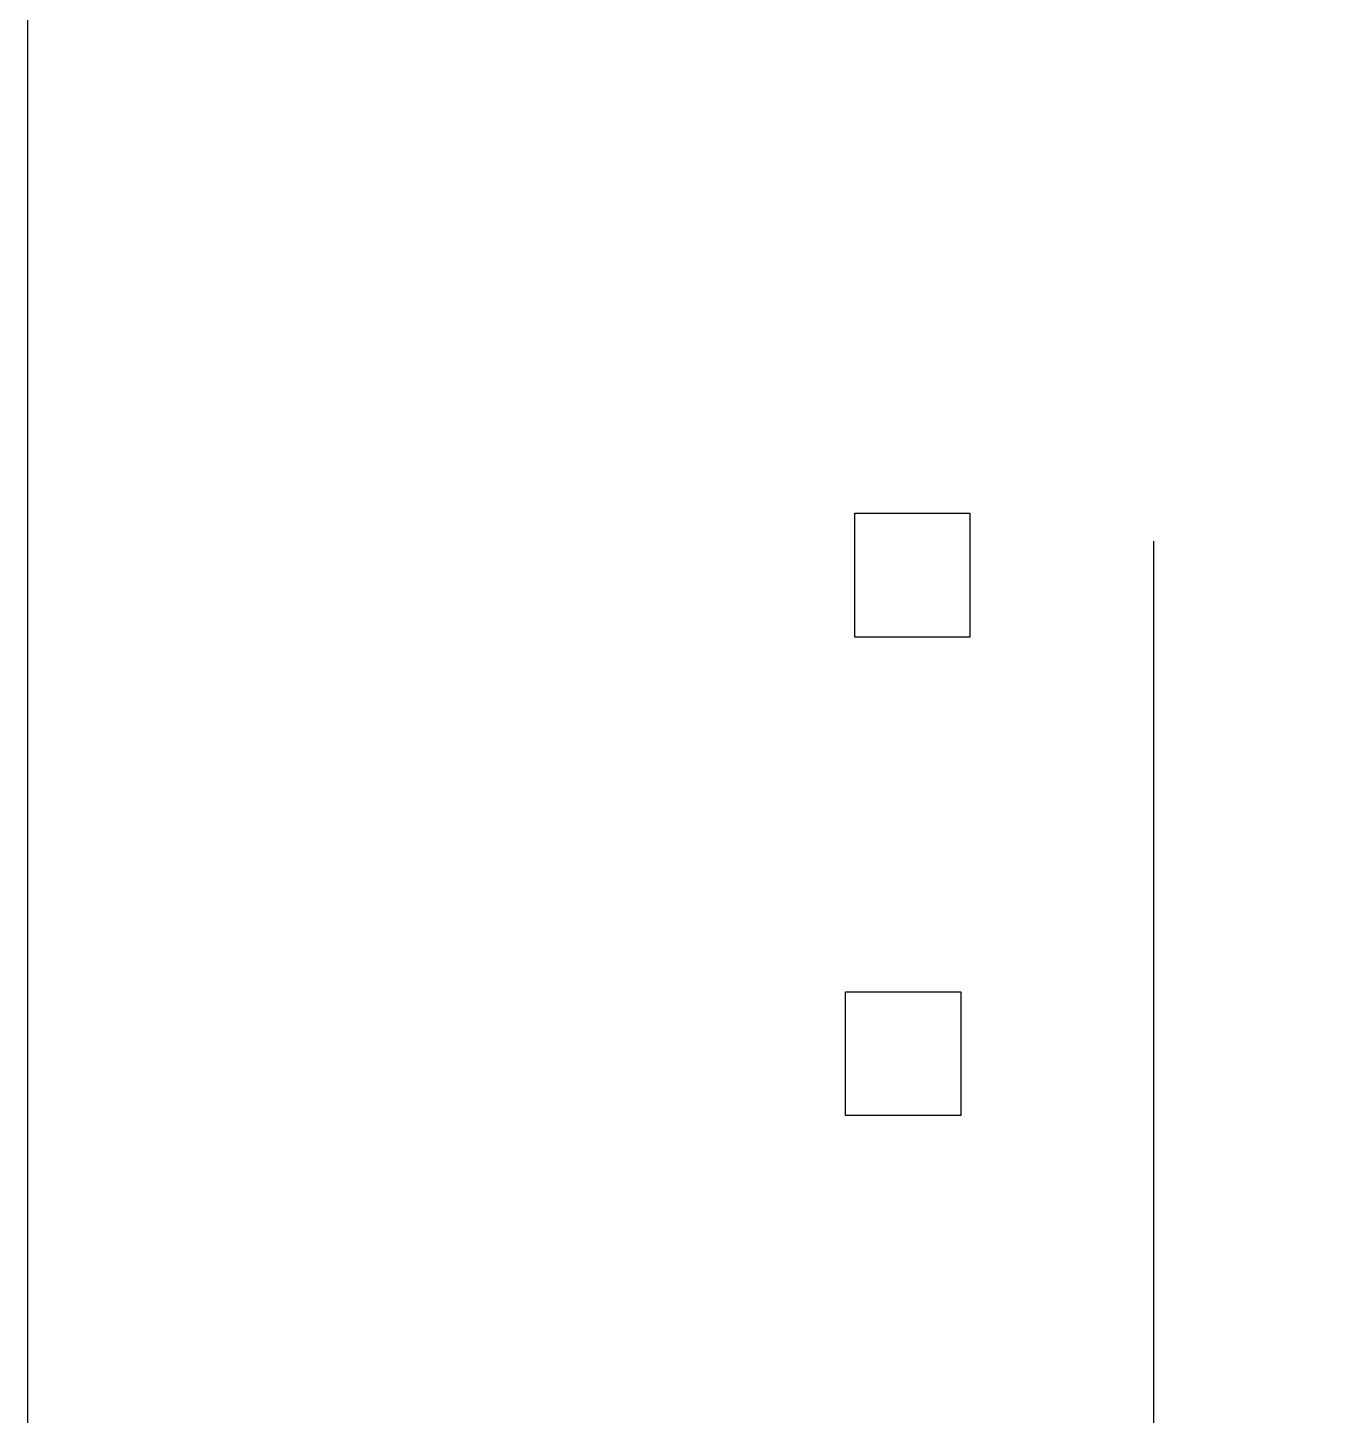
# Model space of a CAD drawing. Header units: centimetres. Extents: x -277 to 25900, y -463 to 5243.
# Drawn here: x 0 to 627, y 934 to 1606 of the extents above; entities that cross this region are included whole.
import ezdxf

# ---------------------------------------------------------------- set-up
doc = ezdxf.new("R2010")
doc.units = ezdxf.units.CM
doc.header["$LTSCALE"] = 10
doc.layers.add('SANS', color=231, linetype='Continuous', plot=False)
doc.layers.add('SIEMENS_255_255_255', color=7, linetype='Continuous', true_color=0xffffff)
doc.layers.add('SIEMENS_DETECTION', color=9, linetype='Continuous')
picture_1 = doc.add_image_def('image27.jpg', size_in_pixel=(590, 635))
picture_2 = doc.add_image_def('image11.jpg', size_in_pixel=(590, 635))

# ---------------------------------------------------------------- blocks, each defined once
blk = doc.blocks.new('*U30')
image = blk.add_image(picture_1, insert=(-28.51, -30.51), size_in_units=(55.78, 60.04))
image.dxf.flags = 7
blk = doc.blocks.new('*U162')
at = {"layer": 'SIEMENS_255_255_255'}
image = blk.add_image(picture_2, insert=(-28.51, -30.51), size_in_units=(55.78, 60.04), dxfattribs=at)
image.dxf.flags = 7

msp = doc.modelspace()

# ---------------------------------------------------------------- linework, layer by layer
msp.add_line((545.46, 1357.19), (545.46, 282.19))
at = {"layer": 'SANS'}
msp.add_lwpolyline([(0, 0), (0, 1635.43), (6000, 1635.43), (6000, 0)], close=True, dxfattribs=at)

# ---------------------------------------------------------------- block references
at = {"layer": 'SIEMENS_DETECTION'}
for name, p in [('*U162', (429.25, 1341.2)), ('*U30', (424.81, 1109.33))]:
    msp.add_blockref(name, p, dxfattribs=at)

doc.saveas('drawing.dxf')
